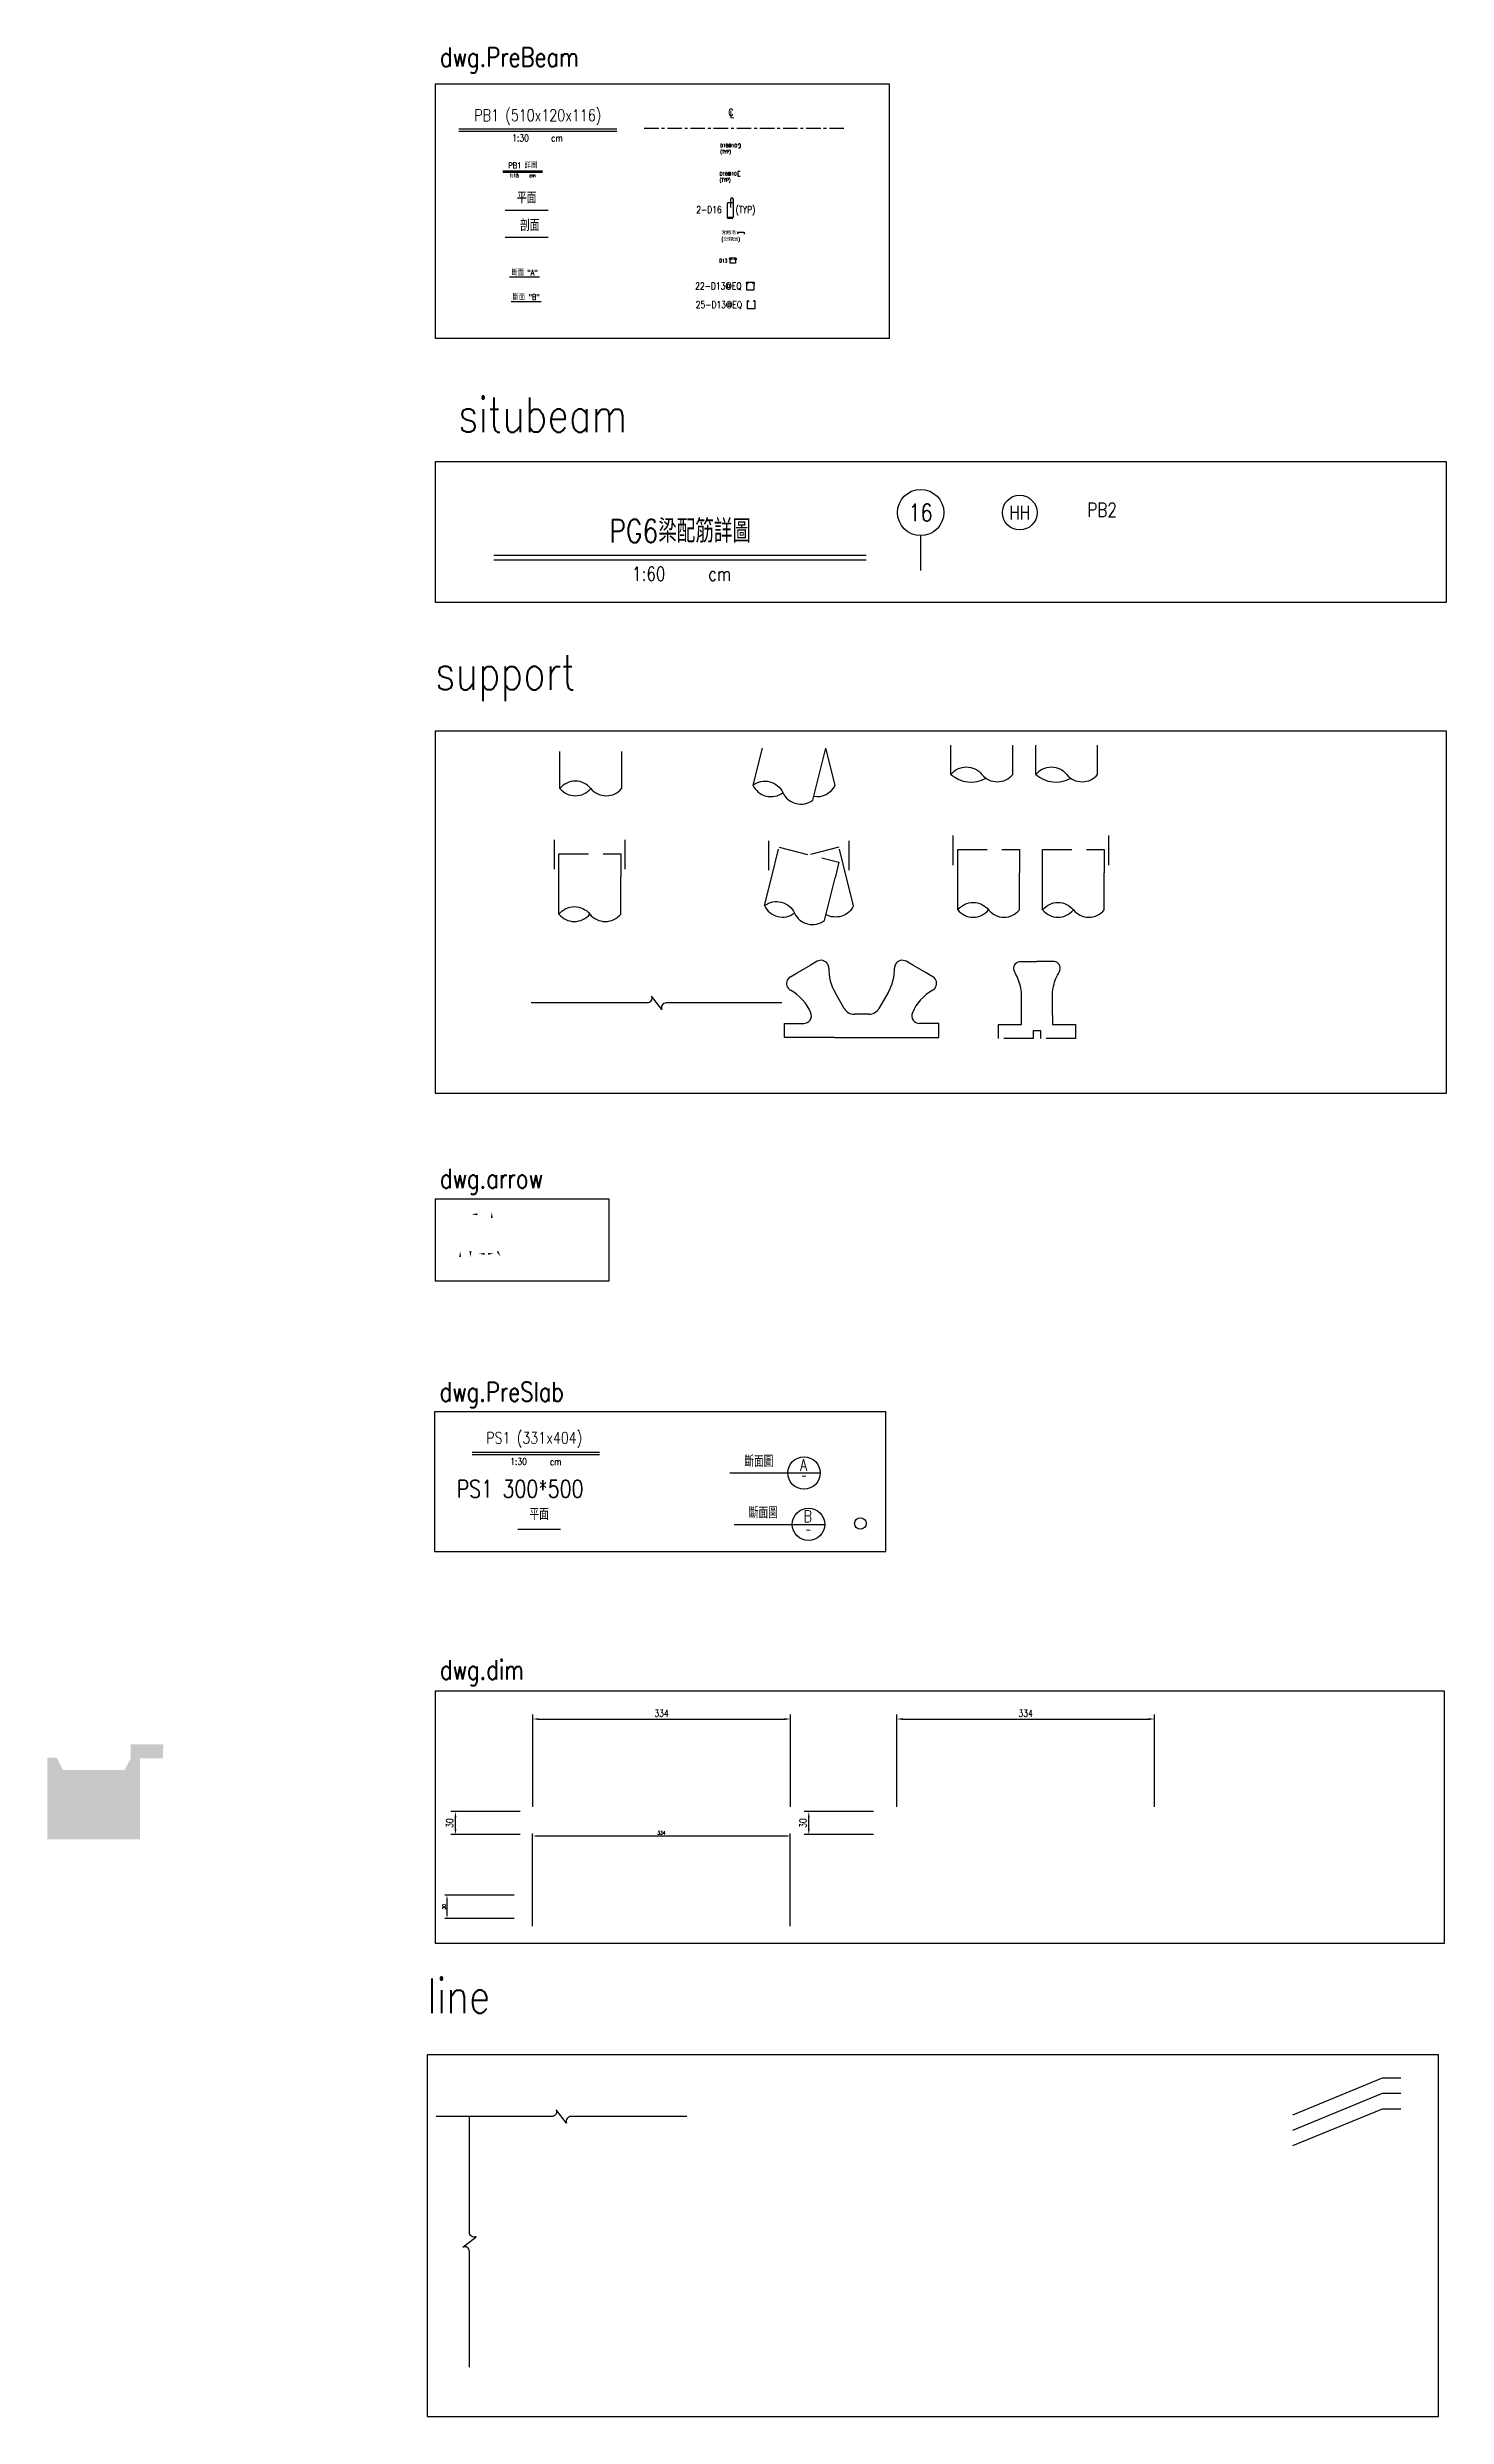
# Model space of a CAD drawing. Extents: x -4754 to 4964, y -19960 to 3942.
# Drawn here: x -4754 to -2940, y -2574 to 499 of the extents above; entities that cross this region are included whole.
import ezdxf
from ezdxf.enums import TextEntityAlignment as Align

# ---------------------------------------------------------------- set-up
doc = ezdxf.new("R2010")
doc.units = 0
doc.header["$LTSCALE"] = 3
doc.linetypes.add('CENTER', pattern=[2, 1.25, -0.25, 0.25, -0.25])
doc.linetypes.add('DASHED', pattern=[19.05, 12.7, -6.35])
doc.layers.get('0').update_dxf_attribs({"linetype": 'CONTINUOUS'})
doc.layers.add('HB_0', color=7, linetype='CONTINUOUS', transparency=0.5)
doc.layers.add('預鑄版_HATCH', color=253, linetype='CONTINUOUS', transparency=0.1)
for name, color, linetype in [('HB_DIM', 1, 'CONTINUOUS'), ('HB_SYMBOLS', 7, 'CONTINUOUS'), ('HB_TXT_CTEXT', 2, 'CONTINUOUS'), ('RCAD.PARM.Treatle', 2, 'CONTINUOUS'), ('大樑編號', 2, 'CONTINUOUS'), ('鋼筋', 3, 'CONTINUOUS')]:
    doc.layers.add(name, color=color, linetype=linetype)
doc.styles.get("Standard").update_dxf_attribs({"font": 'ROMANS.shx', "width": 0.8, "bigfont": 'chineset.shx'})
doc.dimstyles.new('30', dxfattribs={"dimscale": 3, "dimtxt": 3, "dimasz": 2.5, "dimexe": 2, "dimexo": 2, "dimgap": 1, "dimtad": 1, "dimdsep": 46, "dimtxsty": 'Standard', "dimcen": 0, "dimclrd": 256, "dimclre": 256, "dimclrt": 2, "dimadec": 0, "dimazin": 0, "dimtfac": 1, "dimtix": 1, "dimtmove": 2, "dimatfit": 3, "dimfxl": 1, "dimtolj": 1, "dimtzin": 0, "dimarcsym": 0})

# ---------------------------------------------------------------- blocks, each defined once
blk = doc.blocks.new('slab_sectionB')
at = {"layer": 'RCAD.PARM.Treatle', "color": 3, "linetype": 'Continuous'}
for p, q in [((-75.3, 0), (0, 0)), ((0, 0), (42, 0))]:
    blk.add_line(p, q, dxfattribs=at)
at = {"layer": 'RCAD.PARM.Treatle', "color": 4, "linetype": 'Continuous'}
blk.add_circle((21, 0), 21, dxfattribs=at)
at = {"color": 0, "linetype": 'Continuous', "width": 0.8}
for tag, p, height in [('B', (14.7, 3), 15), ('-', (17.3, -10.7), 7.5)]:
    blk.add_attdef(tag, p, '', height=height, dxfattribs=at)
at = {"layer": 'RCAD.PARM.Treatle', "color": 3, "linetype": 'Continuous', "width": 0.8}
blk.add_text('斷面圖', height=15, rotation=360, dxfattribs=at).set_placement((-37.6, 16), align=Align.MIDDLE)
blk = doc.blocks.new('rebar_arrowL')
at = {"color": 1, "linetype": 'Continuous', "extrusion": (0, 0, -1)}
blk.add_solid([(-7.5, 1.3), (0, 0), (-7.5, -1.2)], dxfattribs=at)
blk = doc.blocks.new('rebar_arrowU')
at = {"color": 1, "linetype": 'Continuous'}
blk.add_solid([(-1.25, -7.5), (0, 0), (1.25, -7.5)], dxfattribs=at)
blk = doc.blocks.new('slab_PVC')
at = {"layer": 'RCAD.PARM.Treatle', "color": 4, "linetype": 'Continuous'}
blk.add_circle((0, 0), 7.53, dxfattribs=at)
blk = doc.blocks.new('*D12')
at = {"layer": 'HB_DIM', "linetype": 'Continuous', "lineweight": -2, "transparency": 16777216}
for p, q in [((-4125.1, -1782.9), (-4125.1, -1662.9)), ((-4117.6, -1668.9), (-3798.6, -1668.9)), ((-3791.1, -1782.9), (-3791.1, -1662.9))]:
    blk.add_line(p, q, dxfattribs=at)
at = {"layer": 'HB_DIM', "linetype": 'Continuous', "transparency": 16777216}
for points in [[(-4117.6, -1667.7), (-4117.6, -1670.2), (-4125.1, -1668.9)], [(-3798.6, -1667.7), (-3798.6, -1670.2), (-3791.1, -1668.9)]]:
    blk.add_solid(points, dxfattribs=at)
at = {"layer": 'HB_DIM', "color": 2, "linetype": 'Continuous', "transparency": 16777216, "insert": (-3958.1, -1661.4), "char_height": 9, "attachment_point": 5}
blk.add_mtext('\\A1;334', dxfattribs=at)
blk = doc.blocks.new('*D13')
at = {"layer": 'HB_DIM', "linetype": 'Continuous', "lineweight": -2, "transparency": 16777216}
for p, q in [((-4141.2, -1788.9), (-4231.2, -1788.9)), ((-4225.2, -1811.4), (-4225.2, -1796.4)), ((-4141.2, -1818.9), (-4231.2, -1818.9))]:
    blk.add_line(p, q, dxfattribs=at)
at = {"layer": 'HB_DIM', "linetype": 'Continuous', "transparency": 16777216}
for points in [[(-4224, -1796.4), (-4226.5, -1796.4), (-4225.2, -1788.9)], [(-4224, -1811.4), (-4226.5, -1811.4), (-4225.2, -1818.9)]]:
    blk.add_solid(points, dxfattribs=at)
at = {"layer": 'HB_DIM', "color": 2, "linetype": 'Continuous', "transparency": 16777216, "insert": (-4232.7, -1803.9), "char_height": 9, "attachment_point": 5, "rotation": 90}
blk.add_mtext('\\A1;30', dxfattribs=at)
blk = doc.blocks.new('beam_Topview')
at = {"layer": 'HB_TXT_CTEXT', "color": 4, "linetype": 'Continuous'}
blk.add_line((-27.8, 0), (27.8, 0), dxfattribs=at)
at = {"layer": 'HB_TXT_CTEXT', "color": 4, "linetype": 'Continuous', "width": 0.8}
blk.add_text('平面', height=15, rotation=360, dxfattribs=at).set_placement((0, 16.5), align=Align.MIDDLE)
blk = doc.blocks.new('beam_SectionSide')
at = {"layer": 'HB_TXT_CTEXT', "color": 4, "linetype": 'Continuous'}
blk.add_line((-27.8, 0), (27.8, 0), dxfattribs=at)
at = {"layer": 'HB_TXT_CTEXT', "color": 4, "linetype": 'Continuous', "width": 0.8}
blk.add_text(' 剖面', height=15, rotation=360, dxfattribs=at).set_placement((0, 16.5), align=Align.MIDDLE)
blk = doc.blocks.new('beam_SectionA')
at = {"layer": 'HB_TXT_CTEXT', "color": 4, "linetype": 'Continuous'}
blk.add_line((-19.5, 0), (19.5, 0), dxfattribs=at)
at = {"layer": 'HB_TXT_CTEXT', "color": 4, "linetype": 'Continuous', "width": 0.8}
blk.add_text('斷面 "A"', height=7.5, rotation=360, dxfattribs=at).set_placement((0, 6.6), align=Align.MIDDLE)
blk = doc.blocks.new('beam_SectionB')
at = {"layer": 'HB_TXT_CTEXT', "color": 4, "linetype": 'Continuous'}
blk.add_line((-19.5, 0), (19.5, 0), dxfattribs=at)
at = {"layer": 'HB_TXT_CTEXT', "color": 4, "linetype": 'Continuous', "width": 0.8}
blk.add_text('斷面 "B"', height=7.5, rotation=360, dxfattribs=at).set_placement((0, 6.6), align=Align.MIDDLE)
blk = doc.blocks.new('beam_title')
at = {"layer": 'HB_TXT_CTEXT', "color": 3, "linetype": 'Continuous'}
blk.add_line((-102.5, 3), (102.5, 3), dxfattribs=at)
at = {"layer": 'HB_TXT_CTEXT', "color": 1, "linetype": 'Continuous'}
blk.add_line((-102.5, 0), (102.5, 0), dxfattribs=at)
at = {"color": 3, "linetype": 'Continuous', "width": 0.8}
blk.add_attdef('A', text='', height=15, dxfattribs=at).set_placement((0, 19.5), align=Align.MIDDLE)
at = {"color": 2, "linetype": 'Continuous', "width": 0.8}
for tag, p in [('1:30', (-22.4, -9)), ('CM', (24.8, -9))]:
    blk.add_attdef(tag, text='', height=9, dxfattribs=at).set_placement(p, align=Align.MIDDLE)
blk = doc.blocks.new('beam_titleD')
at = {"layer": 'HB_TXT_CTEXT', "color": 3, "linetype": 'Continuous'}
blk.add_line((-25.6, 1.5), (25.6, 1.5), dxfattribs=at)
at = {"layer": 'HB_TXT_CTEXT', "color": 1, "linetype": 'Continuous'}
blk.add_line((-25.6, 0), (25.6, 0), dxfattribs=at)
at = {"color": 3, "linetype": 'Continuous', "width": 0.8}
blk.add_attdef('A', text='', height=7.5, dxfattribs=at).set_placement((-0.1, 9.6), align=Align.MIDDLE)
at = {"color": 2, "linetype": 'Continuous', "width": 0.8}
for tag, p in [('1:15', (-11.2, -4.5)), ('CM', (12.6, -4.5))]:
    blk.add_attdef(tag, text='', height=4.5, dxfattribs=at).set_placement(p, align=Align.MIDDLE)
blk = doc.blocks.new('cl')
at = {"layer": 'HB_TXT_CTEXT', "linetype": 'Continuous', "width": 0.8}
for s, p in [('C', (-0.18, 0.11)), ('L', (0.23, -0.56))]:
    blk.add_text(s, height=2.5, dxfattribs=at).set_placement(p, align=Align.MIDDLE)
blk = doc.blocks.new('*D21')
at = {"layer": 'HB_DIM', "linetype": 'Continuous', "lineweight": -2, "transparency": 16777216}
for p, q in [((-4125.3, -1937.6), (-4125.3, -1817.6)), ((-4121.5, -1820.6), (-3795, -1820.6)), ((-3791.3, -1937.6), (-3791.3, -1817.6))]:
    blk.add_line(p, q, dxfattribs=at)
at = {"layer": 'HB_DIM', "linetype": 'Continuous', "transparency": 16777216}
for points in [[(-4121.5, -1820), (-4121.5, -1821.3), (-4125.3, -1820.6)], [(-3795, -1820), (-3795, -1821.3), (-3791.3, -1820.6)]]:
    blk.add_solid(points, dxfattribs=at)
at = {"layer": 'HB_DIM', "color": 2, "linetype": 'Continuous', "transparency": 16777216, "insert": (-3958.3, -1816.6), "char_height": 4.5, "attachment_point": 5}
blk.add_mtext('\\A1;334', dxfattribs=at)
blk = doc.blocks.new('*D22')
at = {"layer": 'HB_DIM', "linetype": 'Continuous', "lineweight": -2, "transparency": 16777216}
for p, q in [((-4149.2, -1897.5), (-4239.2, -1897.5)), ((-4236.2, -1923.8), (-4236.2, -1901.3)), ((-4149.2, -1927.5), (-4239.2, -1927.5))]:
    blk.add_line(p, q, dxfattribs=at)
at = {"layer": 'HB_DIM', "linetype": 'Continuous', "transparency": 16777216}
for points in [[(-4235.6, -1901.3), (-4236.8, -1901.3), (-4236.2, -1897.5)], [(-4235.6, -1923.8), (-4236.8, -1923.8), (-4236.2, -1927.5)]]:
    blk.add_solid(points, dxfattribs=at)
at = {"layer": 'HB_DIM', "color": 2, "linetype": 'Continuous', "transparency": 16777216, "insert": (-4240, -1912.5), "char_height": 4.5, "attachment_point": 5, "rotation": 90}
blk.add_mtext('\\A1;30', dxfattribs=at)
blk = doc.blocks.new('rebar_arrowD')
at = {"color": 1, "linetype": 'Continuous'}
blk.add_solid([(-1.25, -7.5), (0, 0), (1.25, -7.5)], dxfattribs=at)
blk = doc.blocks.new('rebar_arrowR')
at = {"color": 1, "linetype": 'Continuous', "extrusion": (0, 0, -1)}
blk.add_solid([(-7.5, 1.3), (0, 0), (-7.5, -1.2)], dxfattribs=at)
blk = doc.blocks.new('rebar_Tie_90_90')
at = {"layer": 'HB_TXT_CTEXT', "linetype": 'Continuous'}
blk.add_lwpolyline([(26.4, 2.6), (23.6, 2.6, 0.414214), (23.4, 2.4), (23.4, -3.2, 0.414214), (23.6, -3.3), (26.4, -3.3)], format="xyb", dxfattribs=at)
at = {"color": 2, "linetype": 'Continuous', "width": 0.8}
for tag, p in [('D16@10', (0, -0.2)), ('(TYP)', (0, -8.2))]:
    blk.add_attdef(tag, text='', height=4.5, dxfattribs=at).set_placement(p, align=Align.MIDDLE_LEFT)
blk = doc.blocks.new('rebar_HoopUwithTie')
at = {"layer": 'HB_TXT_CTEXT', "linetype": 'Continuous'}
for points in [[(-6.8, 1.4), (-8, 2.6, -0.668179), (-7.6, 3.6), (-0.1, 3.6, -0.414214), (0.5, 3), (0.5, 1.1)], [(-2.2, 1.4), (-1, 2.6, -0.668179), (0, 2.2), (0, -3.3), (-6.9, -3.3), (-6.9, 2.2, -0.668179), (-5.9, 2.6), (-4.7, 1.4)]]:
    blk.add_lwpolyline(points, format="xyb", dxfattribs=at)
at = {"color": 2, "linetype": 'Continuous', "width": 0.8}
blk.add_attdef('D13', text='', height=4.5, dxfattribs=at).set_placement((-21.3, 0), align=Align.MIDDLE_LEFT)
blk = doc.blocks.new('rebar_Tie_180_90')
at = {"layer": 'HB_TXT_CTEXT', "linetype": 'Continuous'}
blk.add_lwpolyline([(23.9, 0.5), (23.9, 1.8, -1), (25.9, 1.8), (25.9, -2.6, -0.414214), (25.3, -3.2), (23.7, -3.2)], format="xyb", dxfattribs=at)
at = {"color": 2, "linetype": 'Continuous', "width": 0.8}
for tag, p in [('D16@10', (0, 0)), ('(TYP)', (0, -8))]:
    blk.add_attdef(tag, text='', height=4.5, dxfattribs=at).set_placement(p, align=Align.MIDDLE_LEFT)
blk = doc.blocks.new('rebar_Tie_135_90')
at = {"layer": '鋼筋', "color": 7, "linetype": 'Continuous'}
blk.add_lwpolyline([(22.4, -1.3), (21.2, -0.1, -0.668179), (21.6, 1), (29.1, 1, -0.414214), (29.7, 0.4), (29.7, -1.6)], format="xyb", dxfattribs=at)
at = {"color": 2, "linetype": 'Continuous', "width": 0.8}
for tag, p in [('現場綁紮', (0.2, 0)), ('(交錯配置)', (0.2, -8.5))]:
    blk.add_attdef(tag, text='', height=4.5, dxfattribs=at).set_placement(p, align=Align.MIDDLE_LEFT)
blk = doc.blocks.new('rebar_2Tie_180_90')
at = {"layer": 'HB_TXT_CTEXT', "linetype": 'Continuous'}
for points in [[(45.7, 9.3), (39.8, 9.3, 0.414214), (38.6, 8.1), (38.6, -9.6)], [(46.5, -8.7), (46.5, 13.7, 1), (42.7, 13.7), (42.7, 3.3)], [(46.5, -8.7, -0.414214), (45.3, -9.9), (37.8, -9.9)], [(38.6, -9.6, 0.414214), (39.8, -10.8), (45.7, -10.8)]]:
    blk.add_lwpolyline(points, format="xyb", dxfattribs=at)
at = {"color": 2, "linetype": 'Continuous', "width": 0.8}
for tag, p in [('2-D16', (-1.7, 0.4)), ('(TYP)', (49.4, 0.4))]:
    blk.add_attdef(tag, text='', height=9, dxfattribs=at).set_placement(p, align=Align.MIDDLE_LEFT)
blk = doc.blocks.new('dim_rebar_HoopU')
at = {"linetype": 'Continuous'}
blk.add_lwpolyline([(44.2, 4.5), (45.4, 5.7, -0.668179), (46.5, 5.3), (46.5, -4.7), (37, -4.7), (37, 5.3, -0.668179), (38.1, 5.7), (39.3, 4.5)], format="xyb", dxfattribs=at)
at = {"linetype": 'Continuous', "width": 0.8}
blk.add_attdef('25-D13@EQ', text='', height=9, dxfattribs=at).set_placement((0, 0), align=Align.MIDDLE)
blk = doc.blocks.new('dim_rebar_HoopUwithTie')
at = {"linetype": 'Continuous'}
for points in [[(37.7, 3.1), (36.5, 4.3, -0.668179), (36.9, 5.3), (45.8, 5.3, -0.414214), (46.4, 4.7), (46.4, 2.8)], [(43.9, 4), (45.1, 5.2, -0.668179), (46.1, 4.8), (46.1, -4.9), (36.7, -4.9), (36.7, 4.8, -0.668179), (37.7, 5.2), (38.9, 4)]]:
    blk.add_lwpolyline(points, format="xyb", dxfattribs=at)
at = {"linetype": 'Continuous', "width": 0.8}
blk.add_attdef('22-D13@EQ', text='', height=9, dxfattribs=at).set_placement((0, 0), align=Align.MIDDLE)
blk = doc.blocks.new('title_beam')
at = {"color": 3, "linetype": 'Continuous'}
blk.add_line((-241.2, 0), (241.2, 0), dxfattribs=at)
at = {"color": 1, "linetype": 'Continuous'}
blk.add_line((-241.2, -6), (241.2, -6), dxfattribs=at)
at = {"color": 3, "linetype": 'Continuous', "width": 0.8}
blk.add_attdef('TITLE', text='', height=30, dxfattribs=at).set_placement((0, 33), align=Align.MIDDLE)
at = {"linetype": 'Continuous', "width": 0.8}
blk.add_attdef('SCALE', text='', height=18, dxfattribs=at).set_placement((-40.6, -24), align=Align.MIDDLE)
blk.add_attdef('CM', (36.5, -33), '', height=18, dxfattribs=at)
blk = doc.blocks.new('line_tag')
at = {"layer": 'HB_SYMBOLS', "color": 4, "linetype": 'Continuous'}
blk.add_circle((0, 0), 22.5, dxfattribs=at)
at = {"color": 4, "linetype": 'Continuous', "width": 0.8}
blk.add_attdef('A', text='', height=18, dxfattribs=at).set_placement((0, 0), align=Align.MIDDLE)
blk = doc.blocks.new('line_guide')
at = {"color": 4, "linetype": 'Continuous'}
blk.add_line((0, 0), (0, -45), dxfattribs=at)
blk.add_circle((0, 30), 30, dxfattribs=at)
at = {"color": 4, "linetype": 'Continuous', "width": 0.8}
blk.add_attdef('A', text='', height=22.5, dxfattribs=at).set_placement((0, 30), align=Align.MIDDLE)
blk = doc.blocks.new('fender_bottom')
at = {"color": 1, "linetype": 'Continuous'}
blk.add_lwpolyline([(162.5, 0), (12.5, 0, 0.529473), (6.7, -8.6), (-6.7, 8.6, -0.532815), (-12.5, 0), (-162.5, 0)], format="xyb", dxfattribs=at)
blk = doc.blocks.new('fender_top_transverse')
at = {"layer": 'HB_0', "color": 1, "linetype": 'Continuous'}
for points in [[(-20, 30), (-20, 60, 0.07193), (-25.7, 80.5, -0.041495), (-29.5, 88.2, -0.488993), (-22.5, 100), (0, 100)], [(20, 30), (20, 60, -0.07193), (25.7, 80.5, 0.041495), (29.5, 88.2, 0.488993), (22.5, 100), (0, 100)]]:
    blk.add_lwpolyline(points, format="xyb", dxfattribs=at)
at = {"layer": 'HB_0', "color": 252, "linetype": 'DASHED'}
blk.add_lwpolyline([(20, 30), (20, 18), (50, 18), (50, 0), (5, 0), (5, 10), (-5, 10), (-5, 0), (-50, 0), (-50, 18), (-20, 18), (-20, 30)], dxfattribs=at)
blk = doc.blocks.new('pile_vertical_with_pilecap')
at = {"linetype": 'Continuous'}
for p, q in [((-40, -48.1), (-40, 0)), ((-40, -48.1), (-40, 0)), ((40, -48.1), (40, 0)), ((40, -48.1), (40, 0))]:
    blk.add_line(p, q, dxfattribs=at)
for centre, start, end in [((-20, -64.1), 38.718, 141.282), ((-20, -64.1), 38.718, 141.282), ((-20, -32), 218.718, 321.282), ((-20, -32), 218.718, 321.282), ((20, -32), 218.718, 321.282), ((20, -32), 218.718, 321.282)]:
    blk.add_arc(centre, 25.6, start, end, dxfattribs=at)
blk = doc.blocks.new('racked_with_pilecap_Transverse')
at = {"linetype": 'Continuous'}
for points in [[(-41.2, 0), (-53.2, -48.1)], [(24.4, -67.5), (41.2, 0)]]:
    blk.add_lwpolyline(points, dxfattribs=at)
blk.add_lwpolyline([(53.2, -48.1), (41.2, 0)])
for points in [[(-53.2, -48.1, -0.48), (-14.4, -57.8, 0.48), (24.4, -67.5, 0.48)], [(-53.2, -48.1, 0.48), (-14.4, -57.8, 0.48)], [(25.6, -62.6, 0.340232), (53.2, -48.1)]]:
    blk.add_lwpolyline(points, format="xyb", dxfattribs=at)
blk = doc.blocks.new('racked_with_pilecap_Longitude')
for p, q in [((-95, -38.1), (-95, 0)), ((-15, -38.1), (-15, 0)), ((15, -38.1), (15, 0)), ((95, -38.1), (95, 0))]:
    blk.add_line(p, q)
for points in [[(-95, -38.1, -0.48), (-55, -38.1, 0.48), (-15, -38.1, 0.48)], [(15, -38.1, -0.48), (55, -38.1, 0.48), (95, -38.1, 0.48)], [(-95, -38.1, 0.326111), (-49.8, -43, 0.326111)], [(15, -38.1, 0.326111), (60.2, -43, 0.326111)]]:
    blk.add_lwpolyline(points, format="xyb")
blk = doc.blocks.new('fender_top_longitude')
at = {"color": 7, "linetype": 'Continuous'}
for p, q in [((-83.7, 83.7), (-66.3, 93.7)), ((-57.7, 98.7), (-66.3, 93.7)), ((66.3, 93.7), (57.7, 98.7)), ((83.7, 83.7), (66.3, 93.7)), ((-92.3, 78.7), (-83.7, 83.7)), ((92.3, 78.7), (83.7, 83.7)), ((-22.4, 37.5), (-34.4, 58.3)), ((34.4, 58.3), (22.4, 37.5)), ((-100, 18), (-75.1, 18)), ((-35, 0), (-100, 0)), ((-35, 0), (35, 0)), ((0, 30), (-9.4, 30)), ((9.4, 30), (0, 30)), ((35, 0), (100, 0)), ((100, 18), (75.1, 18)), ((100, 0), (100, 18))]:
    blk.add_line(p, q, dxfattribs=at)
for centre, radius, start, end in [((-52.7, 90), 10, 30, 120), ((-53.2, 89.6), 10.7, 1.3853, 30.3798), ((53.2, 89.6), 10.7, 149.6202, 178.6147), ((52.7, 90), 10, 60, 150), ((-87.3, 70), 10, 120, 210), ((-86.7, 70.3), 10.7, 209.6202, 238.6147), ((17.4, 88.6), 60, 178.7643, 210.2362), ((-17.4, 88.6), 60, 329.7638, 1.2357), ((87.3, 70), 10, 330, 60), ((86.7, 70.3), 10.7, 301.3853, 330.3798), ((-121.1, 8.6), 60, 22.8745, 61.2357), ((-75.1, 28), 10, 270, 22.8745), ((-9.4, 45), 15, 210, 270), ((9.4, 45), 15, 270, 330), ((75.1, 28), 10, 157.1255, 270), ((121.1, 8.6), 60, 118.7643, 157.1255)]:
    blk.add_arc(centre, radius, start, end, dxfattribs=at)
blk = doc.blocks.new('slab_sectionA')
at = {"color": 3, "linetype": 'Continuous'}
for p, q in [((-75.3, 0), (0, 0)), ((0, 0), (42, 0))]:
    blk.add_line(p, q, dxfattribs=at)
at = {"color": 4, "linetype": 'Continuous'}
blk.add_circle((21, 0), 21, dxfattribs=at)
at = {"color": 3, "linetype": 'Continuous', "width": 0.8}
blk.add_text('斷面圖', height=15, rotation=360, dxfattribs=at).set_placement((-37.6, 16), align=Align.MIDDLE)
at = {"color": 0, "linetype": 'Continuous', "width": 0.8}
for tag, p, height in [('A', (15.8, 3), 15), ('-', (17.3, -7.5), 7.5)]:
    blk.add_attdef(tag, p, '', height=height, dxfattribs=at)
blk = doc.blocks.new('slab_topview')
at = {"color": 4, "linetype": 'Continuous'}
blk.add_line((-27.8, 0), (27.8, 0), dxfattribs=at)
at = {"color": 4, "linetype": 'Continuous', "width": 0.8}
blk.add_text('平面', height=15, rotation=360, dxfattribs=at).set_placement((0, 19.7), align=Align.MIDDLE)
blk = doc.blocks.new('slab_title_s')
at = {"color": 3, "linetype": 'Continuous'}
blk.add_line((-82.5, 0), (82.5, 0), dxfattribs=at)
at = {"color": 1, "linetype": 'Continuous'}
blk.add_line((-82.5, -3), (82.5, -3), dxfattribs=at)
at = {"color": 3, "linetype": 'Continuous', "width": 0.8}
blk.add_attdef('PS1', text='', height=15, dxfattribs=at).set_placement((-2.1, 17.6), align=Align.MIDDLE)
at = {"color": 0, "linetype": 'Continuous', "width": 0.8}
for tag, p in [('1:30', (-22.4, -12)), ('CM', (25.7, -12.1))]:
    blk.add_attdef(tag, text='', height=9, dxfattribs=at).set_placement(p, align=Align.MIDDLE)
blk = doc.blocks.new('m_Arrow_L_rebar')
at = {"color": 1, "linetype": 'Continuous', "extrusion": (0, 0, -1)}
blk.add_solid([(-7.5, 1.3), (0, 0), (-7.5, -1.2)], dxfattribs=at)
blk = doc.blocks.new('m_Arrow_U_rebar')
at = {"color": 1, "linetype": 'Continuous'}
blk.add_solid([(-1.25, -7.5), (0, 0), (1.25, -7.5)], dxfattribs=at)
blk = doc.blocks.new('CutLine_H')
at = {"color": 1, "linetype": 'Continuous'}
blk.add_lwpolyline([(162.5, 0), (12.5, 0, 0.529473), (6.7, -8.6), (-6.7, 8.6, -0.532815), (-12.5, 0), (-162.5, 0)], format="xyb", dxfattribs=at)
blk = doc.blocks.new('CutLine_V')
at = {"color": 1, "linetype": 'Continuous'}
blk.add_lwpolyline([(0, -162.5), (0, -12.5, 0.529473), (-8.6, -6.7), (8.6, 6.7, -0.532815), (0, 12.5), (0, 162.5)], format="xyb", dxfattribs=at)
blk = doc.blocks.new('*D61')
at = {"layer": 'HB_DIM', "linetype": 'Continuous', "lineweight": -2, "transparency": 16777216}
for p, q in [((-3653.1, -1782.9), (-3653.1, -1662.9)), ((-3645.6, -1668.9), (-3326.6, -1668.9)), ((-3319.1, -1782.9), (-3319.1, -1662.9))]:
    blk.add_line(p, q, dxfattribs=at)
at = {"layer": 'HB_DIM', "linetype": 'Continuous', "transparency": 16777216}
for points in [[(-3645.6, -1667.7), (-3645.6, -1670.2), (-3653.1, -1668.9)], [(-3326.6, -1667.7), (-3326.6, -1670.2), (-3319.1, -1668.9)]]:
    blk.add_solid(points, dxfattribs=at)
at = {"layer": 'HB_DIM', "color": 2, "linetype": 'Continuous', "transparency": 16777216, "insert": (-3486.1, -1661.4), "char_height": 9, "attachment_point": 5}
blk.add_mtext('\\A1;334', dxfattribs=at)
blk = doc.blocks.new('*D62')
at = {"layer": 'HB_DIM', "linetype": 'Continuous', "lineweight": -2, "transparency": 16777216}
for p, q in [((-3683.2, -1788.9), (-3773.2, -1788.9)), ((-3767.2, -1811.4), (-3767.2, -1796.4)), ((-3683.2, -1818.9), (-3773.2, -1818.9))]:
    blk.add_line(p, q, dxfattribs=at)
at = {"layer": 'HB_DIM', "linetype": 'Continuous', "transparency": 16777216}
for points in [[(-3766, -1796.4), (-3768.5, -1796.4), (-3767.2, -1788.9)], [(-3766, -1811.4), (-3768.5, -1811.4), (-3767.2, -1818.9)]]:
    blk.add_solid(points, dxfattribs=at)
at = {"layer": 'HB_DIM', "color": 2, "linetype": 'Continuous', "transparency": 16777216, "insert": (-3774.7, -1803.9), "char_height": 9, "attachment_point": 5, "rotation": 90}
blk.add_mtext('\\A1;30', dxfattribs=at)
blk = doc.blocks.new('pile_vertical')
at = {"color": 252, "linetype": 'DASHED'}
for p, q in [((-46, 10), (-46, 50)), ((46, 10), (46, 50))]:
    blk.add_line(p, q, dxfattribs=at)
at = {"linetype": 'Continuous'}
for p, q in [((-40, -48.1), (-40, 0)), ((40, -48.1), (40, 0))]:
    blk.add_line(p, q, dxfattribs=at)
at = {"color": 252, "linetype": 'DASHED'}
blk.add_lwpolyline([(-40, 0), (-40, 30), (40, 30), (40, 0)], dxfattribs=at)
at = {"linetype": 'Continuous'}
for points in [[(-40, -48.1, -0.48), (0, -48.1, 0.48), (40, -48.1, 0.48)], [(-40, -48.1, 0.48), (0, -48.1, 0.48)]]:
    blk.add_lwpolyline(points, format="xyb", dxfattribs=at)
blk = doc.blocks.new('pile_racked_Transverse')
at = {"layer": 'HB_0', "color": 252, "linetype": 'DASHED'}
for p, q in [((-52.2, 10), (-52.2, 50)), ((52.2, 10), (52.2, 50))]:
    blk.add_line(p, q, dxfattribs=at)
at = {"layer": 'HB_0', "linetype": 'Continuous'}
for p, q in [((-57.7, -36), (-48.7, 0)), ((19.9, -55.4), (33.7, 0)), ((57.7, -36), (48.7, 0))]:
    blk.add_line(p, q, dxfattribs=at)
at = {"layer": 'HB_0', "color": 252, "linetype": 'DASHED'}
for points in [[(-48.7, 0), (-38.8, 39.7), (38.8, 20.3), (33.7, 0)], [(48.7, 0), (38.8, 39.7), (0, 30)]]:
    blk.add_lwpolyline(points, dxfattribs=at)
at = {"layer": 'HB_0', "linetype": 'Continuous'}
for points in [[(-57.7, -36, -0.48), (-18.9, -45.7, 0.48), (19.9, -55.4, 0.48)], [(-57.7, -36, 0.48), (-18.9, -45.7, 0.48)], [(57.7, -36, -0.439137), (21.8, -47.6, -0.439137)]]:
    blk.add_lwpolyline(points, format="xyb", dxfattribs=at)
blk = doc.blocks.new('pile_racked_Longitude')
at = {"color": 252, "linetype": 'DASHED'}
for p, q in [((-101, 10), (-101, 50)), ((101, 10), (101, 50))]:
    blk.add_line(p, q, dxfattribs=at)
at = {"linetype": 'Continuous'}
for p, q in [((15, -48.1), (15, 0)), ((95, -48.1), (95, 0)), ((-95, -48.1), (-95, 0)), ((-15, -48.1), (-15, 0))]:
    blk.add_line(p, q, dxfattribs=at)
at = {"color": 252, "linetype": 'DASHED'}
for points in [[(-95, 0), (-95, 30), (-15, 30), (-15, 0)], [(15, 0), (15, 30), (95, 30), (95, 0)]]:
    blk.add_lwpolyline(points, dxfattribs=at)
at = {"linetype": 'Continuous'}
for points in [[(-95, -48.1, -0.48), (-55, -48.1, 0.48), (-15, -48.1, 0.48)], [(-95, -48.1, 0.48), (-55, -48.1, 0.48)], [(15, -48.1, -0.48), (55, -48.1, 0.48), (95, -48.1, 0.48)], [(15, -48.1, 0.48), (55, -48.1, 0.48)]]:
    blk.add_lwpolyline(points, format="xyb", dxfattribs=at)

msp = doc.modelspace()

# ---------------------------------------------------------------- hatches: boundary and pattern name
at = {"layer": 'HB_0'}
h = msp.add_hatch(color=253, dxfattribs=at)
h.dxf.hatch_style = 1
h.paths.add_polyline_path([(-4754.209, -1824.902), (-4754.209, -1718.902), (-4742.209, -1718.902), (-4734.209, -1734.903), (-4654.209, -1734.903), (-4646.209, -1719.902), (-4634.209, -1719.902), (-4634.209, -1824.902)])
at = {"layer": '預鑄版_HATCH', "linetype": 'Continuous'}
h = msp.add_hatch(color=256, dxfattribs=at)
h.dxf.hatch_style = 2
h.paths.add_polyline_path([(-4604.209, -1719.902), (-4604.135, -1701.902), (-4646.209, -1701.902), (-4646.209, -1719.902)])

# ---------------------------------------------------------------- linework, layer by layer
at = {"color": 7, "linetype": 'Continuous'}
msp.add_line((-3798.754, -784.825), (-3798.754, -766.825), dxfattribs=at)
at = {"color": 3, "linetype": 'Continuous'}
msp.add_line((-3869.684, -1349.812), (-3794.393, -1349.812), dxfattribs=at)
at = {"linetype": 'Continuous'}
for points in [[(-4251.563, 451.479), (-4251.563, 122.318), (-3662.4, 122.318), (-3662.4, 451.479)], [(-4251.563, -38.148), (-4251.563, -220.236), (-2940.423, -220.236), (-2940.423, -38.148)], [(-4251.641, -387.634), (-4251.641, -857.047), (-2940.5, -857.047), (-2940.5, -387.634)], [(-4251.563, -994.576), (-4251.563, -1100.542), (-4025.992, -1100.542), (-4025.992, -994.576)], [(-4251.563, -1632.849), (-4251.563, -1959.853), (-2943.335, -1959.853), (-2943.335, -1632.849)], [(-4261.907, -2104.327), (-4261.907, -2573.74), (-2950.767, -2573.74), (-2950.767, -2104.327)]]:
    msp.add_lwpolyline(points, close=True, dxfattribs=at)
at = {"color": 0, "linetype": 'Continuous'}
msp.add_lwpolyline([(-4252.437, -1270.492), (-4252.437, -1451.781), (-3667.419, -1451.781), (-3667.419, -1270.492)], close=True, dxfattribs=at)
at = {"color": 3, "linetype": 'Continuous'}
msp.add_lwpolyline([(-3139.65, -2182.246), (-3023.424, -2134.356), (-2999.64, -2134.356)], dxfattribs=at)
at = {"color": 7, "linetype": 'Continuous'}
msp.add_lwpolyline([(-3139.65, -2202.246), (-3023.424, -2154.356), (-2999.64, -2154.356)], dxfattribs=at)
at = {"color": 4, "linetype": 'Continuous'}
msp.add_lwpolyline([(-3139.65, -2222.246), (-3023.424, -2174.356), (-2999.64, -2174.356)], dxfattribs=at)
at = {"layer": 'HB_0', "color": 1, "linetype": 'CENTER', "ltscale": 5}
msp.add_lwpolyline([(-3980.549, 394.31), (-3718.934, 394.31)], dxfattribs=at)
at = {"layer": 'HB_TXT_CTEXT', "color": 1, "linetype": 'Continuous'}
for points in [[(-4160.562, -1078.88, 0, 1.25, 0), (-4158.73, -1075.608, 0, 0, 0), (-4148.041, -1056.524, 0, 0, 0), (-4144.291, -1056.524, 0, 0, 0)], [(-4136, -1079.817, 0, 5, 0), (-4128.67, -1066.73, 0, 0, 0), (-4123.479, -1057.461, 0, 0, 0), (-4119.729, -1057.461, 0, 0, 0)]]:
    msp.add_lwpolyline(points, format="xyseb", dxfattribs=at)

# ---------------------------------------------------------------- block references
at = {"color": 0, "linetype": 'Continuous'}
for name, p, values in [('beam_title', (-4118.472, 390.702), {'A': 'PB1 (510x120x116)', '1:30': '1:30', 'CM': 'cm'}), ('beam_titleD', (-4138.019, 337.555), {'A': 'PB1 詳圖', '1:15': '1:15', 'CM': 'cm'}), ('slab_title_s', (-4121.006, -1322.912), {'PS1': 'PS1 (331x404)', '1:30': '1:30', 'CM': 'cm'}), ('slab_sectionA', (-3794.393, -1349.812), {'A': 'A', '-': '-'}), ('slab_sectionB', (-3788.551, -1416.414), {'B': 'B', '-': '-'})]:
    msp.add_blockref(name, p, dxfattribs=at).add_auto_attribs(values)
at = {"linetype": 'Continuous'}
for name, p, values in [('rebar_Tie_180_90', (-3882.117, 371.879), {'D16@10': 'D16@10', '(TYP)': '(TYP)'}), ('rebar_Tie_90_90', (-3882.771, 335.52), {'D16@10': 'D16@10', '(TYP)': '(TYP)'}), ('rebar_2Tie_180_90', (-3911.417, 288.397), {'2-D16': '2-D16', '(TYP)': '(TYP)'}), ('rebar_Tie_135_90', (-3880.609, 258.78), {'現場綁紮': '現場綁紮', '(交錯配置)': '(交錯配置)'}), ('rebar_HoopUwithTie', (-3862.037, 222.585), {'D13': 'D13'}), ('dim_rebar_HoopUwithTie', (-3884.424, 189.242), {'22-D13@EQ': '22-D13@EQ'}), ('dim_rebar_HoopU', (-3883.737, 164.98), {'25-D13@EQ': '25-D13@EQ'}), ('line_guide', (-3622.191, -134.055), {'A': '16'}), ('line_tag', (-3493.783, -104.181), {'A': 'HH'}), ('title_beam', (-3934.105, -159.523), {'TITLE': 'PG6梁配筋詳圖', 'SCALE': '1:60', 'CM': 'cm'})]:
    msp.add_blockref(name, p, dxfattribs=at).add_auto_attribs(values)
at = {"color": 0, "linetype": 'Continuous'}
for name, p in [('beam_Topview', (-4132.933, 288.045)), ('beam_SectionSide', (-4133.063, 252.898)), ('beam_SectionA', (-4135.711, 201.458)), ('beam_SectionB', (-4133.646, 169.713)), ('slab_topview', (-4116.788, -1422.618))]:
    msp.add_blockref(name, p, dxfattribs=at)
at = {"linetype": 'Continuous'}
for name, p in [('pile_vertical_with_pilecap', (-4049.787, -413.847)), ('racked_with_pilecap_Transverse', (-3786.4, -409.554)), ('racked_with_pilecap_Longitude', (-3487.867, -405.591)), ('pile_racked_Longitude', (-3479.157, -571.228)), ('pile_vertical', (-4051.059, -576.765)), ('pile_racked_Transverse', (-3766.886, -577.867)), ('fender_top_longitude', (-3698.754, -784.825)), ('fender_top_transverse', (-3471.448, -786.269)), ('fender_bottom', (-3964.565, -740.128)), ('m_Arrow_L_rebar', (-4204.445, -1014.331)), ('m_Arrow_U_rebar', (-4178.146, -1011.565)), ('rebar_arrowU', (-4219.176, -1062.299)), ('rebar_arrowL', (-4194.899, -1065.579)), ('CutLine_H', (-4087.835, -2184.447)), ('CutLine_V', (-4207.193, -2347.071))]:
    msp.add_blockref(name, p, dxfattribs=at)
for name, p, rotation in [('rebar_arrowD', (-4205.817, -1069.502), 180), ('rebar_arrowR', (-4175.622, -1065.408), 180), ('rebar_arrowD', (-4166.935, -1068.986), 209.9999999999997)]:
    msp.add_blockref(name, p, dxfattribs=dict(at, rotation=rotation))
at = {"layer": 'HB_0', "linetype": 'Continuous', "xscale": 3.6, "yscale": 3.6, "zscale": 3.6}
msp.add_blockref('cl', (-3867.61, 414.499), dxfattribs=at)
at = {"layer": 'RCAD.PARM.Treatle', "color": 0, "linetype": 'Continuous'}
msp.add_blockref('slab_PVC', (-3700.364, -1415.329), dxfattribs=at)

# ---------------------------------------------------------------- texts
at = {"linetype": 'Continuous', "width": 0.8}
msp.add_text('PS1 300*500', height=22.5022, dxfattribs=at).set_placement((-4223.636, -1381.608))
at = {"color": 0, "linetype": 'Continuous', "char_height": 25, "width": 191.4764, "attachment_point": 1}
for s, insert in [('{dwg.PreBeam}', (-4245.415, 499.264)), ('{dwg.arrow}', (-4245.415, -955.395)), ('{dwg.PreSlab}', (-4245.867, -1231.961)), ('{dwg.dim}', (-4245.415, -1592.495))]:
    msp.add_mtext(s, dxfattribs=dict(at, insert=insert))
at = {"linetype": 'Continuous', "char_height": 45, "width": 231.61621, "attachment_point": 1}
for s, insert in [('{situbeam}', (-4221.792, 45.036)), ('support', (-4251.641, -288.918)), ('line', (-4261.907, -2005.612))]:
    msp.add_mtext(s, dxfattribs=dict(at, insert=insert))
at = {"layer": '大樑編號', "linetype": 'Continuous', "width": 0.8}
msp.add_text('PB2', height=18, rotation=360, dxfattribs=at).set_placement((-3386.95, -100.499), align=Align.MIDDLE)

# ---------------------------------------------------------------- dimensions: what is measured, and where the dimension line sits
at = {"layer": 'HB_DIM', "linetype": 'Continuous'}
for base, p1, p2, angle, override, picture, middle in [((-3791.139, -1668.925), (-4125.139, -1788.925), (-3791.139, -1788.925), 0, {"dimpost": '<>'}, '*D12', (-3958.139, -1661.425)), ((-3319.139, -1668.925), (-3653.139, -1788.925), (-3319.139, -1788.925), 0, {"dimdec": 0, "dimpost": '<>'}, '*D61', (-3486.139, -1661.425)), ((-4225.204, -1788.925), (-4135.204, -1818.925), (-4135.204, -1788.925), 90, {"dimtad": 4, "dimpost": '<>'}, '*D13', (-4232.704, -1803.925)), ((-3767.204, -1788.925), (-3677.204, -1818.925), (-3677.204, -1788.925), 90, {"dimtad": 4, "dimdec": 0, "dimpost": '<>'}, '*D62', (-3774.704, -1803.925)), ((-4236.213, -1897.526), (-4146.213, -1927.526), (-4146.213, -1897.526), 90, {"dimscale": 1.5, "dimtad": 4, "dimpost": '<>'}, '*D22', (-4239.963, -1912.526))]:
    dim = msp.add_linear_dim(base=base, p1=p1, p2=p2, angle=angle, dimstyle='30', override=override, dxfattribs=at)
    dim.commit()
    dim.dimension.update_dxf_attribs({"geometry": picture, "text_midpoint": middle})
dim = msp.add_linear_dim(base=(-3791.267, -1820.632), p1=(-4125.267, -1940.632), p2=(-3791.267, -1940.632), angle=0, dimstyle='30', override={"dimscale": 1.5, "dimpost": '<>'}, dxfattribs=at)
dim.commit()
dim.dimension.update_dxf_attribs({"geometry": '*D21', "text_midpoint": (-3958.267, -1816.632), "dimtype": 160})

doc.saveas('drawing.dxf')
